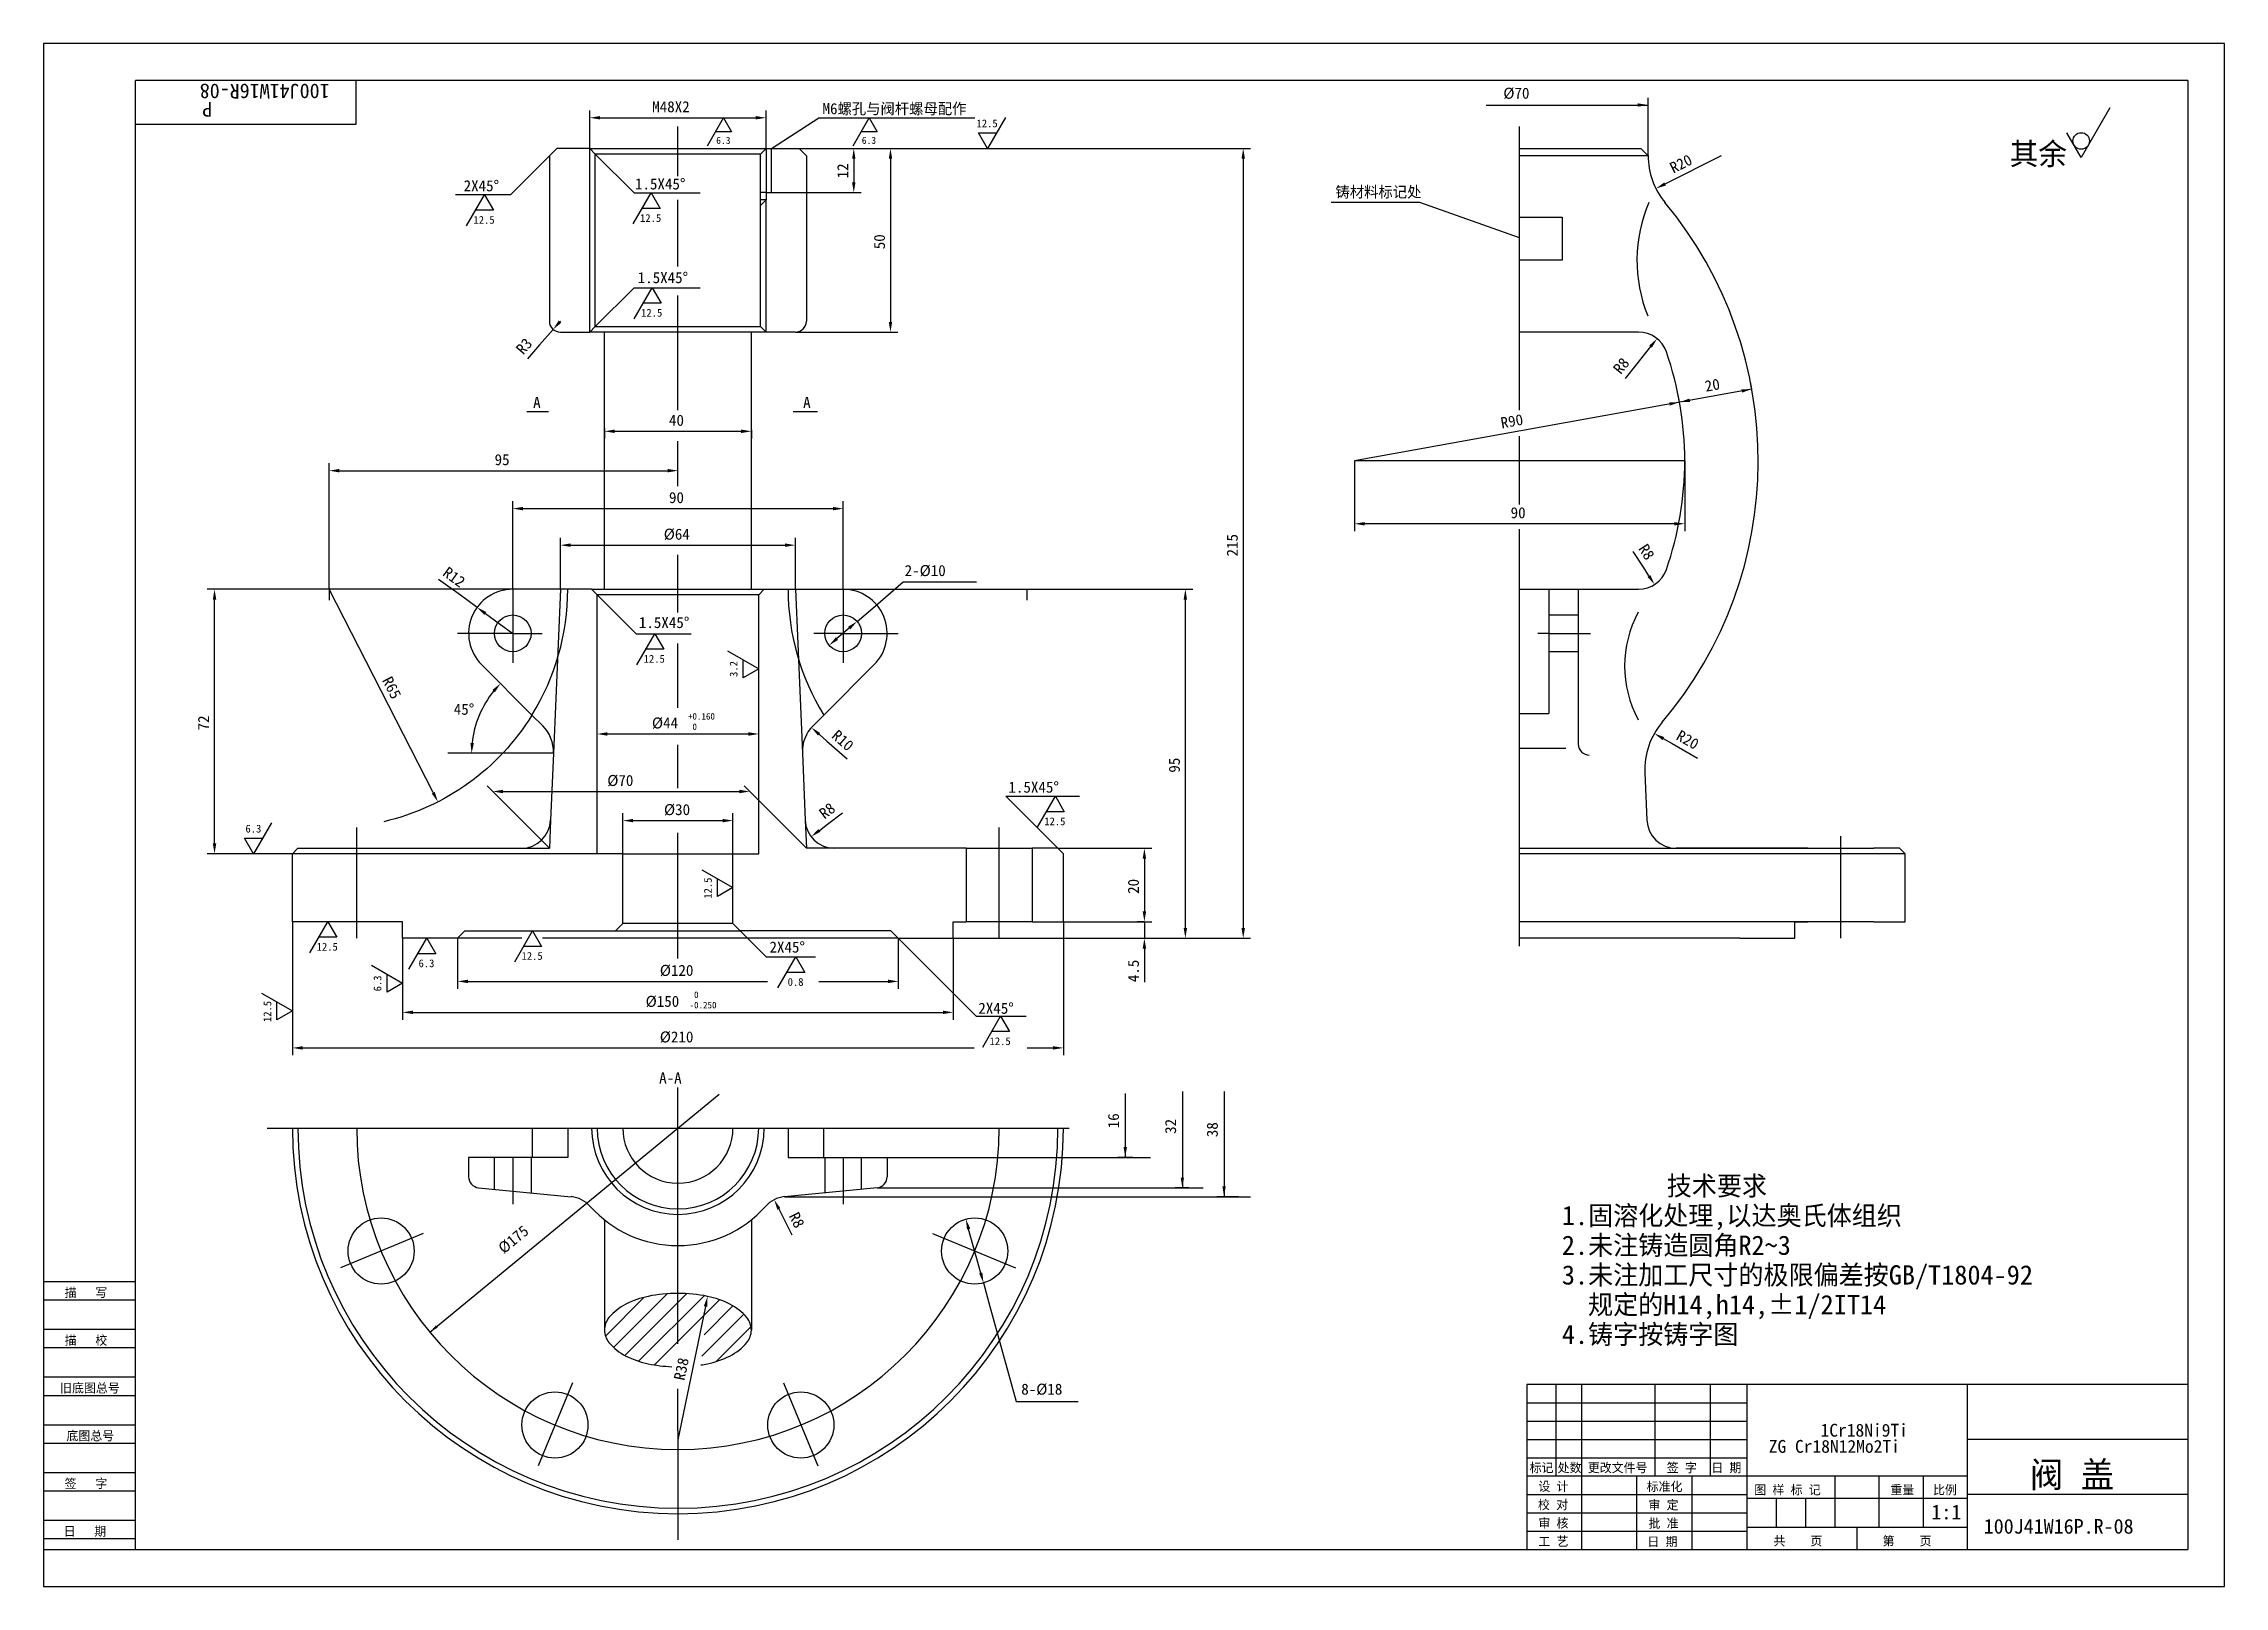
# Model space of a CAD drawing. Header units: metres. Extents: x 0 to 594, y 0 to 420.
import ezdxf

# ---------------------------------------------------------------- set-up
doc = ezdxf.new("R2010")
doc.units = ezdxf.units.M
for name, color, linetype in [('B', 3, 'Continuous'), ('C', 6, 'Continuous'), ('D', 1, 'Continuous'), ('FL', 5, 'Continuous'), ('T', 7, 'Continuous'), ('TL', 4, 'Continuous')]:
    doc.layers.add(name, color=color, linetype=linetype)

# ---------------------------------------------------------------- blocks, each defined once
blk = doc.blocks.new('TUKUN2')
at = {"layer": 'FL'}
for p, q in [((0, 420), (0, 0)), ((594, 420), (0, 420)), ((594, 0), (594, 420)), ((0, 78), (25, 78)), ((0, 70), (25, 70)), ((0, 65), (25, 65)), ((0, 57), (25, 57)), ((412, 30), (412, 55)), ((419, 10), (419, 55)), ((439, 30), (439, 55)), ((454, 30), (454, 55)), ((0, 52), (25, 52)), ((404, 50), (464, 50)), ((0, 44), (25, 44)), ((404, 45), (464, 45)), ((0, 39), (25, 39)), ((404, 40), (464, 40)), ((0, 31), (25, 31)), ((404, 35), (464, 35)), ((449, 10), (449, 30)), ((0, 26), (25, 26)), ((404, 25), (464, 25)), ((0, 18), (25, 18)), ((404, 20), (464, 20)), ((0, 13), (25, 13)), ((404, 15), (464, 15)), ((0, 0), (594, 0))]:
    blk.add_line(p, q, dxfattribs=at)
at = {"layer": 'TL'}
for p, q in [((25, 10), (25, 410)), ((584, 410), (25, 410)), ((85, 410), (85, 398)), ((584, 410), (584, 10)), ((85, 398), (25, 398)), ((0, 83), (25, 83)), ((404, 55), (404, 10)), ((584, 55), (404, 55)), ((464, 10), (464, 55)), ((524, 10), (524, 55)), ((584, 40), (524, 40)), ((524, 30), (404, 30)), ((434, 10), (434, 30)), ((488, 16), (488, 30)), ((500, 16), (500, 30)), ((512, 16), (512, 30)), ((464, 24), (524, 24)), ((472, 16), (472, 24)), ((480, 16), (480, 24)), ((584, 25), (524, 25)), ((524, 16), (464, 16)), ((494, 10), (494, 16)), ((0, 10), (584, 10))]:
    blk.add_line(p, q, dxfattribs=at)
at = {"layer": 'T'}
for s, p in [('描   写', (5.74, 78.76)), ('描   校', (5.74, 65.76)), ('旧底图总号', (4.49, 52.76)), ('底图总号', (6.22, 39.76)), ('标记', (404.75, 31.07)), ('处数', (412.38, 31.07)), ('更改文件号', (420.61, 31.07)), ('签 字', (442.1, 31.07)), ('日 期', (454.23, 31.07)), ('签   字', (5.74, 26.76)), ('校 对', (407.05, 20.99)), ('设 计', (407.14, 25.99)), ('标准化', (436.65, 25.93)), ('审 定', (437.13, 20.93)), ('图 样 标 记', (465.95, 25.04)), ('重量', (503.03, 25.04)), ('比例', (514.64, 25.04)), ('审 核', (407.14, 15.99)), ('批 准', (437.13, 15.93)), ('日   期', (5.45, 13.76)), ('工 艺', (407.14, 10.99)), ('日 期', (436.84, 10.93)), ('共    页', (471.18, 11.13)), ('第    页', (500.9, 11.13))]:
    blk.add_text(s, height=2.5, dxfattribs=at).set_placement(p)

msp = doc.modelspace()

# ---------------------------------------------------------------- linework, layer by layer
for p, q in [((153.02, 68.16), (163.53, 78.68)), ((155.23, 65.07), (169.82, 79.67)), ((158.32, 62.86), (175.16, 79.7)), ((162.06, 61.3), (179.9, 79.13)), ((166.36, 60.29), (184.1, 78.04)), ((179.31, 62.63), (190.73, 74.06)), ((179.88, 68.51), (187.76, 76.39)), ((183.18, 61.2), (192.68, 70.71))]:
    msp.add_line(p, q)
at = {"layer": 'B'}
for p, q in [((402.02, 372.8), (413.64, 372.8)), ((413.64, 372.8), (413.64, 361.07)), ((413.64, 361.07), (402.02, 361.07)), ((140.77, 271.45), (138.87, 226.8)), ((204.77, 271.45), (206.67, 226.8)), ((410.02, 264.45), (418.02, 264.45)), ((418.02, 254.45), (410.02, 254.45)), ((122.77, 108.1), (122.77, 116.77)), ((132.77, 116.77), (132.77, 107.14)), ((212.77, 116.77), (212.77, 107.14)), ((222.77, 108.1), (222.77, 116.77))]:
    msp.add_line(p, q, dxfattribs=at)
at = {"layer": 'C'}
for p, q in [((172.77, 383.88), (172.77, 397.47)), ((402.02, 333.68), (402.02, 397.47)), ((172.77, 359.32), (172.77, 377.44)), ((172.77, 333.68), (172.77, 351.44)), ((172.77, 320.2), (172.77, 333.68)), ((402.02, 320.25), (402.02, 333.68)), ((172.77, 299.54), (172.77, 311.77)), ((402.02, 294.54), (402.02, 313.1)), ((402.02, 174.27), (402.02, 287.79)), ((172.77, 265.1), (172.77, 280.79)), ((127.77, 271.45), (127.77, 251.45)), ((217.77, 271.45), (217.77, 251.45)), ((127.77, 259.45), (112.77, 259.45)), ((127.77, 259.45), (135.77, 259.45)), ((172.77, 239.22), (172.77, 256.69)), ((217.77, 259.45), (209.77, 259.45)), ((217.77, 259.45), (232.77, 259.45)), ((410.02, 259.45), (407.02, 259.45)), ((410.02, 259.45), (421.35, 259.45)), ((172.77, 217.32), (172.77, 229.11)), ((85.27, 176.45), (85.27, 206.58)), ((172.77, 170.97), (172.77, 205.11)), ((260.27, 176.45), (260.27, 206.58)), ((489.52, 176.45), (489.52, 204.28)), ((172.77, 66.05), (172.77, 135.78)), ((60.92, 124.77), (279.35, 124.77)), ((127.77, 116.77), (127.77, 104.09)), ((217.77, 116.77), (217.77, 104.09)), ((103.42, 96.05), (80.84, 86.7)), ((242.12, 96.05), (264.69, 86.7)), ((144.04, 55.43), (134.69, 32.85)), ((172.77, 42.33), (172.77, 53.78)), ((201.49, 55.43), (210.84, 32.85)), ((172.77, 42.33), (172.77, 12.63))]:
    msp.add_line(p, q, dxfattribs=at)
msp.add_arc((172.77, 124.77), 87.5, 180, 0, dxfattribs=at)
at = {"layer": 'D'}
for p, q in [((437.02, 403.06), (437.02, 405.29)), ((437.02, 389.45), (437.02, 405.09)), ((148.77, 391.45), (148.77, 401.82)), ((151.57, 399.82), (193.97, 399.82)), ((180.81, 392.22), (185.2, 399.82)), ((185.2, 399.82), (187.4, 396.02)), ((196.77, 391.45), (196.77, 401.82)), ((198.26, 391.45), (211.18, 399.82)), ((211.18, 399.82), (241.18, 399.82)), ((220.48, 392.22), (224.87, 399.82)), ((224.87, 399.82), (227.06, 396.02)), ((241.18, 399.82), (253.63, 399.82)), ((262.01, 399.9), (257.13, 391.45)), ((392.92, 403.29), (437.02, 403.29)), ((562.81, 402.52), (555, 389)), ((187.4, 396.02), (183.01, 396.02)), ((227.06, 396.02), (222.67, 396.02)), ((254.69, 395.68), (259.57, 395.68)), ((257.13, 391.45), (254.69, 395.68)), ((555, 389), (551.1, 395.76)), ((137.77, 389.45), (127.16, 378.85)), ((150.27, 389.95), (160.87, 379.35)), ((205.77, 391.45), (222.67, 391.45)), ((220.67, 388.65), (220.67, 382.25)), ((222.67, 391.45), (232.67, 391.45)), ((230.67, 388.65), (230.67, 344.25)), ((232.67, 391.45), (328.75, 391.45)), ((326.75, 388.65), (326.75, 179.25)), ((441.66, 381.79), (457.02, 389.52)), ((127.16, 378.85), (112.16, 378.85)), ((115.23, 370.4), (120.11, 378.85)), ((122.55, 374.62), (117.67, 374.62)), ((120.11, 378.85), (122.55, 374.62)), ((160.62, 370.9), (165.5, 379.35)), ((160.87, 379.35), (178.87, 379.35)), ((167.94, 375.12), (163.06, 375.12)), ((165.5, 379.35), (167.94, 375.12)), ((198.27, 379.45), (222.67, 379.45)), ((374.88, 376.79), (350.68, 376.79)), ((402.02, 367.14), (374.88, 376.79)), ((150.27, 342.95), (160.87, 353.56)), ((160.87, 353.56), (178.87, 353.56)), ((160.9, 345.11), (165.78, 353.56)), ((165.78, 353.56), (168.22, 349.33)), ((168.22, 349.33), (163.34, 349.33)), ((138.79, 342.19), (135.11, 337.98)), ((140.64, 344.3), (140.77, 344.45)), ((204.77, 341.45), (232.67, 341.45)), ((135.11, 337.98), (131.76, 334.15)), ((433.94, 332.82), (430.75, 328.85)), ((437.71, 337.51), (433.94, 332.82)), ((465.28, 325.95), (464.93, 327.91)), ((465.28, 325.95), (357.02, 306.45)), ((445.6, 322.4), (445.24, 324.37)), ((152.77, 315.21), (152.77, 312.46)), ((192.77, 314.84), (192.77, 312.46)), ((155.57, 314.46), (189.97, 314.46)), ((77.77, 271.45), (77.77, 305.74)), ((80.57, 303.74), (169.97, 303.74)), ((172.77, 303.74), (172.77, 305.74)), ((447.02, 306.45), (357.02, 306.45)), ((357.02, 306.45), (357.02, 287.29)), ((447.02, 306.45), (447.02, 287.29)), ((127.77, 271.45), (127.77, 295.41)), ((130.57, 293.41), (214.97, 293.41)), ((217.77, 271.45), (217.77, 295.41)), ((140.77, 271.45), (140.77, 285.46)), ((204.77, 271.45), (204.77, 285.46)), ((444.22, 289.29), (359.82, 289.29)), ((143.57, 283.46), (201.97, 283.46)), ((435.75, 277.44), (432.99, 281.72)), ((113.54, 269.81), (107.58, 274.15)), ((225.82, 266.35), (234.13, 273.48)), ((234.13, 273.48), (254.13, 273.48)), ((437.26, 275.08), (435.75, 277.44)), ((127.77, 271.45), (44.55, 271.45)), ((46.55, 202.25), (46.55, 268.65)), ((106.11, 216.09), (77.77, 271.45)), ((77.77, 271.45), (77.77, 268.45)), ((118.07, 266.52), (113.54, 269.81)), ((150.77, 269.95), (157.84, 262.88)), ((217.77, 271.45), (312.99, 271.45)), ((267.77, 271.45), (267.77, 268.45)), ((310.99, 179.25), (310.99, 268.65)), ((120.33, 264.87), (127.77, 259.45)), ((157.84, 262.88), (161.37, 259.35)), ((221.56, 262.71), (225.82, 266.35)), ((161.37, 259.35), (176.37, 259.35)), ((161.6, 250.9), (166.48, 259.35)), ((166.48, 259.35), (168.92, 255.12)), ((219.44, 260.88), (216.1, 258.02)), ((168.92, 255.12), (164.04, 255.12)), ((186.32, 254.7), (194.77, 249.82)), ((190.54, 247.38), (190.54, 252.26)), ((194.77, 249.82), (190.54, 247.38)), ((150.77, 232.06), (150.77, 234.06)), ((153.57, 232.06), (191.97, 232.06)), ((194.77, 232.06), (194.77, 234.06)), ((211.24, 231.97), (213.35, 230.13)), ((138.87, 226.8), (110.13, 226.8)), ((213.35, 230.13), (218.9, 225.27)), ((441.17, 230.81), (443.6, 229.43)), ((443.6, 229.43), (450.52, 225.51)), ((127.16, 211.56), (120.79, 217.93)), ((125.12, 216.4), (189.52, 216.4)), ((197.16, 211.56), (190.79, 217.93)), ((276.27, 200.95), (262.12, 215.1)), ((262.12, 215.1), (282.12, 215.1)), ((270.71, 206.65), (275.58, 215.1)), ((275.58, 215.1), (278.02, 210.87)), ((62.08, 207.9), (57.2, 199.45)), ((137.77, 200.95), (127.16, 211.56)), ((138.09, 208.61), (137.77, 200.95)), ((157.77, 199.45), (157.77, 210.47)), ((160.57, 208.47), (184.97, 208.47)), ((187.77, 199.45), (187.77, 210.47)), ((207.77, 200.95), (197.16, 211.56)), ((207.44, 208.61), (207.77, 200.95)), ((213.53, 207.5), (217.57, 210.59)), ((278.02, 210.87), (273.15, 210.87)), ((54.76, 203.68), (59.64, 203.68)), ((57.2, 199.45), (54.76, 203.68)), ((211.3, 205.8), (213.53, 207.5)), ((150.77, 199.45), (44.55, 199.45)), ((130.1, 200.95), (137.77, 200.95)), ((215.43, 200.95), (207.77, 200.95)), ((276.27, 200.95), (301.83, 200.95)), ((299.83, 198.15), (299.83, 183.75)), ((179.32, 195.11), (187.77, 190.23)), ((183.54, 187.79), (183.54, 192.67)), ((187.77, 190.23), (183.54, 187.79)), ((67.77, 180.95), (67.77, 144.59)), ((72.53, 172.5), (77.41, 180.95)), ((77.41, 180.95), (79.85, 176.73)), ((128.32, 170), (133.2, 178.45)), ((133.2, 178.45), (135.64, 174.23)), ((189.77, 178.45), (196.84, 171.38)), ((277.77, 180.95), (301.83, 180.95)), ((277.77, 180.95), (277.77, 144.59)), ((299.83, 180.95), (297.83, 180.95)), ((299.83, 180.95), (299.83, 176.45)), ((79.85, 176.73), (74.97, 176.73)), ((97.77, 176.45), (97.77, 154.27)), ((99.47, 168), (104.35, 176.45)), ((104.35, 176.45), (106.79, 172.23)), ((112.77, 176.45), (112.77, 162.7)), ((135.64, 174.23), (130.76, 174.23)), ((232.77, 176.45), (246.91, 162.31)), ((232.77, 176.45), (232.77, 162.7)), ((247.77, 176.45), (301.83, 176.45)), ((247.77, 176.45), (247.77, 154.27)), ((299.83, 173.65), (299.83, 170.85)), ((301.83, 176.45), (312.99, 176.45)), ((312.99, 176.45), (328.75, 176.45)), ((89.32, 169.09), (97.77, 164.21)), ((93.54, 161.77), (93.54, 166.65)), ((106.79, 172.23), (101.91, 172.23)), ((196.84, 171.38), (210.27, 171.38)), ((200.01, 162.93), (204.89, 171.38)), ((207.33, 167.16), (202.45, 167.16)), ((204.89, 171.38), (207.33, 167.16)), ((299.83, 170.85), (299.83, 164.48)), ((59.32, 161.53), (67.77, 156.65)), ((97.77, 164.21), (93.54, 161.77)), ((115.57, 164.7), (197.19, 164.7)), ((211.14, 164.7), (229.97, 164.7)), ((246.91, 162.31), (253.98, 155.24)), ((63.54, 154.21), (63.54, 159.09)), ((67.77, 156.65), (63.54, 154.21)), ((100.57, 156.27), (244.97, 156.27)), ((253.98, 155.24), (267.63, 155.24)), ((255.8, 146.79), (260.68, 155.24)), ((260.68, 155.24), (263.12, 151.02)), ((263.12, 151.02), (258.24, 151.02)), ((70.57, 146.59), (253.46, 146.59)), ((267.9, 146.59), (274.97, 146.59)), ((105.19, 69.18), (184.03, 134.04)), ((294.62, 134.14), (294.62, 116.77)), ((310.17, 134.73), (310.17, 108.51)), ((321.53, 134.73), (321.53, 106.09)), ((229.77, 116.77), (301.5, 116.77)), ((296.72, 116.77), (292.62, 116.77)), ((227.05, 108.51), (315.85, 108.51)), ((311.97, 108.51), (308.17, 108.51)), ((200.26, 102.77), (201.52, 100.27)), ((201.84, 106.09), (328.73, 106.09)), ((325.44, 106.09), (319.53, 106.09)), ((201.52, 100.27), (203.81, 95.73)), ((255.25, 85.31), (251.96, 97.27)), ((256, 82.61), (257.48, 77.21)), ((180.29, 76.2), (172.77, 39.89)), ((257.48, 77.21), (264.89, 50.32)), ((264.89, 50.32), (281.79, 50.32))]:
    msp.add_line(p, q, dxfattribs=at)
msp.add_lwpolyline([(133.02, 237.22, -0.2), (92.64, 208.18, -0.2)], format="xyb", dxfattribs=at)
msp.add_circle((555, 393.51), 2.25, dxfattribs=at)
msp.add_arc((143.44, 226.8), 26.86, 140.97, 174.03, dxfattribs=at)
for points in [[(151.57, 400.29), (151.57, 399.36), (148.77, 399.82)], [(193.97, 400.29), (193.97, 399.36), (196.77, 399.82)], [(434.22, 403.74), (437.02, 403.29), (434.22, 402.84)], [(220.21, 388.65), (221.14, 388.65), (220.67, 391.45)], [(230.2, 388.65), (231.14, 388.65), (230.67, 391.45)], [(326.28, 388.65), (327.22, 388.65), (326.75, 391.45)], [(220.21, 382.25), (221.14, 382.25), (220.67, 379.45)], [(441.87, 381.38), (441.45, 382.21), (439.15, 380.54)], [(140.99, 344), (140.28, 344.61), (138.79, 342.19)], [(230.2, 344.25), (231.14, 344.25), (230.67, 341.45)], [(438.07, 337.22), (437.34, 337.8), (439.46, 339.69)], [(442.93, 321.45), (442.76, 322.37), (445.6, 322.4)], [(448.27, 323.36), (448.44, 322.44), (445.6, 322.4)], [(462.44, 325.91), (462.61, 324.99), (465.28, 325.95)], [(155.57, 314.93), (155.57, 313.99), (152.77, 314.46)], [(189.97, 314.93), (189.97, 313.99), (192.77, 314.46)], [(80.57, 304.21), (80.57, 303.27), (77.77, 303.74)], [(169.97, 304.21), (169.97, 303.27), (172.77, 303.74)], [(130.57, 293.88), (130.57, 292.94), (127.77, 293.41)], [(214.97, 293.88), (214.97, 292.94), (217.77, 293.41)], [(359.82, 289.75), (359.82, 288.82), (357.02, 289.29)], [(444.22, 289.75), (444.22, 288.82), (447.02, 289.29)], [(143.57, 283.93), (143.57, 282.99), (140.77, 283.46)], [(201.97, 283.93), (201.97, 282.99), (204.77, 283.46)], [(436.87, 274.83), (437.66, 275.33), (438.78, 272.73)], [(46.09, 268.65), (47.02, 268.65), (46.55, 271.45)], [(310.52, 268.65), (311.45, 268.65), (310.99, 271.45)], [(120.05, 264.49), (120.6, 265.25), (118.07, 266.52)], [(219.74, 260.53), (219.13, 261.24), (221.56, 262.71)], [(216.4, 257.67), (215.79, 258.38), (213.97, 256.2)], [(122.23, 244.03), (122.92, 243.41), (124.45, 245.8)], [(153.57, 232.53), (153.57, 231.59), (150.77, 232.06)], [(191.97, 232.53), (191.97, 231.59), (194.77, 232.06)], [(210.93, 231.62), (211.54, 232.32), (209.13, 233.81)], [(440.94, 230.4), (441.4, 231.21), (438.73, 232.19)], [(117.19, 229.58), (116.26, 229.62), (116.58, 226.8)], [(105.69, 215.87), (106.53, 216.3), (107.39, 213.59)], [(125.12, 216.87), (125.12, 215.93), (122.32, 216.4)], [(189.52, 216.87), (189.52, 215.93), (192.32, 216.4)], [(160.57, 208.94), (160.57, 208.01), (157.77, 208.47)], [(184.97, 208.94), (184.97, 208.01), (187.77, 208.47)], [(46.09, 202.25), (47.02, 202.25), (46.55, 199.45)], [(211.59, 205.43), (211.02, 206.17), (209.08, 204.1)], [(299.36, 198.15), (300.3, 198.15), (299.83, 200.95)], [(299.36, 183.75), (300.3, 183.75), (299.83, 180.95)], [(310.52, 179.25), (311.45, 179.25), (310.99, 176.45)], [(326.28, 179.25), (327.22, 179.25), (326.75, 176.45)], [(299.36, 173.65), (300.3, 173.65), (299.83, 176.45)], [(115.57, 165.17), (115.57, 164.23), (112.77, 164.7)], [(229.97, 165.17), (229.97, 164.23), (232.77, 164.7)], [(100.57, 156.74), (100.57, 155.81), (97.77, 156.27)], [(244.97, 156.74), (244.97, 155.81), (247.77, 156.27)], [(70.57, 147.06), (70.57, 146.13), (67.77, 146.59)], [(274.97, 147.06), (274.97, 146.13), (277.77, 146.59)], [(295.07, 119.57), (294.62, 116.77), (294.17, 119.57)], [(310.62, 111.31), (310.17, 108.51), (309.72, 111.31)], [(321.98, 108.89), (321.53, 106.09), (321.08, 108.89)], [(199.84, 102.56), (200.67, 102.98), (199, 105.27)], [(251.51, 97.14), (252.41, 97.39), (251.22, 99.97)], [(254.8, 85.19), (255.7, 85.44), (256, 82.61)], [(180.74, 76.11), (179.83, 76.3), (180.86, 78.95)], [(106.85, 71.06), (105.19, 69.18), (107.35, 70.45)]]:
    msp.add_solid(points, dxfattribs=at)
at = {"layer": 'FL'}
for p, q in [((148.77, 341.45), (148.77, 391.45)), ((198.27, 379.45), (198.27, 391.45)), ((196.77, 341.45), (196.77, 377.45))]:
    msp.add_line(p, q, dxfattribs=at)
at = {"layer": 'TL'}
for p, q in [((137.77, 389.45), (139.77, 391.45)), ((137.77, 389.45), (137.77, 344.45)), ((148.77, 391.45), (139.77, 391.45)), ((148.77, 391.45), (196.77, 391.45)), ((150.27, 389.95), (148.77, 391.45)), ((195.27, 389.95), (150.27, 389.95)), ((150.27, 342.95), (150.27, 389.95)), ((195.27, 389.95), (196.77, 391.45)), ((195.27, 375.95), (195.27, 389.95)), ((196.77, 391.45), (196.77, 377.45)), ((196.77, 391.45), (205.77, 391.45)), ((207.77, 389.45), (205.77, 391.45)), ((207.77, 389.45), (207.77, 344.45)), ((402.02, 391.45), (426.02, 391.45)), ((437.02, 389.45), (402.02, 389.45)), ((426.02, 391.45), (435.02, 391.45)), ((437.02, 389.45), (435.02, 391.45)), ((437.02, 389.45), (437.02, 389.52)), ((196.77, 379.45), (195.27, 379.45)), ((196.77, 377.45), (195.27, 377.45)), ((196.77, 377.45), (195.27, 375.95)), ((195.27, 342.95), (195.27, 375.95)), ((196.77, 379.45), (198.27, 379.45)), ((140.77, 341.45), (148.77, 341.45)), ((150.27, 342.95), (148.77, 341.45)), ((196.77, 341.45), (148.77, 341.45)), ((150.27, 342.95), (195.27, 342.95)), ((152.77, 271.45), (152.77, 341.45)), ((192.77, 271.45), (192.77, 341.45)), ((195.27, 342.95), (196.77, 341.45)), ((204.77, 341.45), (196.77, 341.45)), ((434.45, 341.45), (402.02, 341.45)), ((131.6, 319.86), (137.52, 319.86)), ((204.18, 319.86), (210.82, 319.86)), ((142.77, 271.45), (127.77, 271.45)), ((149.27, 271.45), (142.77, 271.45)), ((149.27, 271.45), (196.27, 271.45)), ((150.77, 269.95), (149.27, 271.45)), ((194.77, 269.95), (150.77, 269.95)), ((150.77, 199.45), (150.77, 269.95)), ((194.77, 269.95), (196.27, 271.45)), ((194.77, 199.45), (194.77, 269.95)), ((196.27, 271.45), (202.77, 271.45)), ((202.77, 271.45), (217.77, 271.45)), ((402.02, 271.45), (434.45, 271.45)), ((410.02, 271.45), (410.02, 237.59)), ((418.02, 271.45), (418.02, 229.29)), ((133.02, 237.22), (119.28, 250.97)), ((212.51, 237.22), (226.25, 250.97)), ((135.95, 234.3), (133.02, 237.22)), ((209.59, 234.3), (212.51, 237.22)), ((402.02, 237.59), (410.02, 237.59)), ((138.87, 226.8), (138.09, 208.61)), ((206.67, 226.8), (207.44, 208.61)), ((402.02, 228.17), (414.6, 228.17)), ((436.15, 221.48), (436.7, 208.61)), ((67.77, 199.45), (69.27, 200.95)), ((67.77, 180.95), (67.77, 199.45)), ((69.27, 200.95), (130.1, 200.95)), ((157.77, 199.45), (150.77, 199.45)), ((157.77, 199.45), (187.77, 199.45)), ((157.77, 180.45), (157.77, 199.45)), ((187.77, 180.45), (187.77, 199.45)), ((187.77, 199.45), (194.77, 199.45)), ((251.27, 200.95), (215.43, 200.95)), ((251.27, 200.95), (269.27, 200.95)), ((251.27, 200.95), (251.27, 180.95)), ((269.27, 200.95), (269.27, 180.95)), ((276.27, 200.95), (269.27, 200.95)), ((277.77, 199.45), (276.27, 200.95)), ((277.77, 180.95), (277.77, 199.45)), ((402.02, 200.95), (498.52, 200.95)), ((507.02, 199.45), (402.02, 199.45)), ((480.52, 200.95), (444.69, 200.95)), ((505.52, 200.95), (498.52, 200.95)), ((507.02, 199.45), (505.52, 200.95)), ((507.02, 180.95), (507.02, 199.45)), ((97.77, 180.95), (67.77, 180.95)), ((97.77, 176.45), (97.77, 180.95)), ((112.77, 176.45), (114.77, 178.45)), ((114.77, 178.45), (155.77, 178.45)), ((155.77, 178.45), (157.77, 180.45)), ((155.77, 178.45), (189.77, 178.45)), ((187.77, 180.45), (157.77, 180.45)), ((189.77, 178.45), (187.77, 180.45)), ((230.77, 178.45), (189.77, 178.45)), ((232.77, 176.45), (230.77, 178.45)), ((247.77, 180.95), (251.27, 180.95)), ((247.77, 176.45), (247.77, 180.95)), ((269.27, 180.95), (251.27, 180.95)), ((269.27, 180.95), (277.77, 180.95)), ((498.52, 180.95), (402.02, 180.95)), ((477.02, 180.95), (480.52, 180.95)), ((477.02, 176.45), (477.02, 180.95)), ((498.52, 180.95), (507.02, 180.95)), ((112.77, 176.45), (97.77, 176.45)), ((130.3, 176.45), (112.77, 176.45)), ((232.77, 176.45), (135.88, 176.45)), ((232.77, 176.45), (247.77, 176.45)), ((462.02, 176.45), (402.02, 176.45)), ((462.02, 176.45), (477.02, 176.45)), ((133.07, 124.77), (133.07, 116.77)), ((142.77, 124.77), (142.77, 116.77)), ((202.77, 124.77), (202.77, 116.77)), ((212.47, 124.77), (212.47, 116.77)), ((142.77, 116.77), (115.77, 116.77)), ((115.77, 116.77), (115.77, 111.5)), ((202.77, 116.77), (229.77, 116.77)), ((229.77, 116.77), (229.77, 111.5)), ((118.48, 108.51), (143.7, 106.09)), ((227.05, 108.51), (201.84, 106.09)), ((152.77, 99.79), (152.77, 69.77)), ((192.77, 99.79), (192.77, 69.77))]:
    msp.add_line(p, q, dxfattribs=at)
for points in [[(418.02, 229.29, 0.41), (421.02, 226.29, 0.41)], [(172.77, 79.77, 0.05), (164.68, 78.95, 0.06), (158.62, 76.85, 0.1), (153.99, 73.16, 0.17), (152.77, 69.77, 0.17), (153.99, 66.39, 0.1), (158.62, 62.7, 0.06), (164.68, 60.6, 0.04), (171.09, 59.81, 0.05)], [(179.03, 60.27, 0.01), (180.86, 60.6, 0.06), (186.91, 62.7, 0.1), (191.55, 66.39, 0.17), (192.77, 69.77, 0.17), (191.55, 73.16, 0.1), (186.91, 76.85, 0.06), (180.86, 78.95, 0.05), (172.77, 79.77, 0.05)]]:
    msp.add_lwpolyline(points, format="xyb", dxfattribs=at)
for centre, radius in [((127.77, 259.45), 5), ((217.77, 259.45), 5), ((91.93, 91.29), 9), ((253.61, 91.29), 9), ((139.28, 43.94), 9), ((206.25, 43.94), 9)]:
    msp.add_circle(centre, radius, dxfattribs=at)
for centre, radius, start, end in [((457.02, 389.52), 20, 180, 219.72), ((474.37, 361.04), 40.37, 157.03, 202.06), ((357.02, 306.45), 110, 319.67, 39.72), ((140.77, 344.45), 3, 180, 270), ((204.77, 344.45), 3, 270, 0), ((434.45, 333.45), 8, 19.22, 90), ((357.02, 306.45), 90, 340.78, 19.22), ((434.45, 279.45), 8, 270, 340.78), ((127.77, 259.45), 12, 90, 225), ((77.77, 271.45), 65, 328.22, 0), ((267.77, 271.45), 65, 180, 211.78), ((217.77, 259.45), 12, 315, 90), ((461.44, 250.57), 30.81, 151.61, 208.39), ((128.88, 227.23), 10, 357.56, 45), ((216.66, 227.23), 10, 135, 182.44), ((456.13, 222.33), 20, 139.67, 182.44), ((130.1, 208.95), 8, 270, 357.56), ((215.43, 208.95), 8, 182.44, 270), ((444.69, 208.95), 8, 182.44, 270), ((172.77, 124.77), 105, 180, 0), ((172.77, 124.77), 103.5, 180, 0), ((172.77, 124.77), 23.5, 180, 0), ((172.77, 124.77), 22, 180, 0), ((172.77, 124.77), 15, 180, 0), ((118.77, 111.5), 3, 180, 264.52), ((226.77, 111.5), 3, 275.48, 0), ((142.93, 98.13), 8, 41.77, 84.52), ((172.77, 124.77), 32, 221.77, 318.23), ((202.6, 98.13), 8, 95.48, 138.23)]:
    msp.add_arc(centre, radius, start, end, dxfattribs=at)

# ---------------------------------------------------------------- block references
at = {"layer": 'D'}
msp.add_blockref('TUKUN2', (0, 0), dxfattribs=at)

# ---------------------------------------------------------------- texts
for s, height, rotation, p in [('100J41W16R-08', 4, 180, (77.9, 409.05)), ('P', 4, 180, (45.93, 404.1)), ('12', 3, 90, (219.17, 383.31)), ('R20', 3, 26.69, (443.91, 384.6)), ('50', 3, 90, (229.17, 364.02)), ('R3', 3, 48.84, (130.63, 335.13)), ('R8', 3, 51.23, (429.58, 329.79)), ('20', 3, 10.21, (452.78, 325.22)), ('R90', 3, 10.21, (397.18, 315.21)), ('215', 3, 90, (325.25, 280.38)), ('R8', 3, 302.76, (434.26, 282.53)), ('R12', 3, 323.94, (108.46, 275.37)), ('3.2', 2.12, 90, (189, 247.59)), ('R65', 3, 297.11, (92.12, 246.7)), ('72', 3, 90, (45.05, 233.02)), ('R10', 3, 318.84, (214.4, 231.2)), ('R20', 3, 330.46, (444.42, 230.69)), ('95', 3, 90, (309.49, 221.52)), ('R8', 3, 37.38, (212.69, 208.74)), ('12.5', 2.12, 90, (182, 187.2)), ('20', 3, 90, (298.33, 188.52)), ('4.5', 3, 90, (298.33, 164.48)), ('6.3', 2.12, 90, (92, 161.98)), ('12.5', 2.12, 90, (62, 153.62)), ('16', 3, 90, (292.91, 124.71)), ('32', 3, 90, (308.46, 123.18)), ('38', 3, 90, (319.82, 122.29)), ('R8', 3, 296.78, (202.9, 100.87)), ('%%C175', 3, 39.44, (125.36, 90.41)), ('R38', 3, 78.3, (174.55, 55.88))]:
    msp.add_text(s, height=height, rotation=rotation, dxfattribs=at).set_placement(p)
for s, height, p in [('M48X2', 3, (165.77, 401.32)), ('M6螺孔与阀杆螺母配作', 3, (212.17, 400.8)), ('%%C70', 3, (397.6, 405.01)), ('12.5', 2.12, (254.1, 397.22)), ('6.3', 1.91, (183.2, 392.72)), ('6.3', 1.91, (222.86, 392.72)), ('其余', 6, (535.53, 387)), ('2X45%%D', 3, (114.4, 379.81)), ('1.5X45%%d', 3, (161.07, 380.3)), ('铸材料标记处', 3, (351.89, 378.14)), ('12.5', 2.12, (117.08, 370.96)), ('12.5', 2.12, (162.46, 371.46)), ('1.5X45%%D', 3, (161.81, 354.79)), ('12.5', 2.12, (162.74, 345.67)), ('A', 3, (133.34, 320.83)), ('A', 3, (206.88, 320.83)), ('40', 3, (170.34, 315.96)), ('95', 3, (122.84, 305.24)), ('90', 3, (170.34, 294.91)), ('90', 3, (399.59, 290.79)), ('%%C64', 3, (168.91, 284.96)), ('2-%%c10', 3, (234.53, 275.05)), ('1.5X45%%d', 3, (162.13, 260.9)), ('12.5', 2.12, (163.44, 251.46)), ('45%%D', 3, (111.71, 237.29)), ('+0.160', 1.8, (175.51, 235.96)), ('%%C44', 3, (165.7, 233.56)), (' 0', 1.8, (175.51, 233.14)), ('%%C70', 3, (153.53, 217.9)), ('1.5X45%%d', 3, (262.8, 216.08)), ('%%C30', 3, (168.98, 209.97)), ('12.5', 2.12, (272.55, 207.21)), ('6.3', 2.12, (54.98, 205.22)), ('12.5', 2.12, (74.37, 173.07)), ('12.5', 2.12, (130.17, 170.57)), ('2X45%%d', 3, (197.71, 172.54)), ('6.3', 2.12, (102.12, 168.57)), ('%%c120', 3, (167.84, 166.2)), ('%%C150', 3, (163.98, 157.77)), (' 0', 1.8, (175.94, 160.17)), ('0.8', 2.12, (202.66, 163.49)), ('-0.250', 1.8, (175.94, 157.35)), ('2X45%%d', 3, (254.59, 155.88)), ('%%C210', 3, (167.84, 148.09)), ('12.5', 2.12, (257.65, 147.35)), ('A-A', 3, (167.66, 136.9)), ('        技术要求', 5.25, (413.54, 106.42)), ('1.固溶化处理,以达奥氏体组织', 5.25, (413.54, 98.34)), ('2.未注铸造圆角R2%%1263', 5.25, (413.54, 90.25)), ('3.未注加工尺寸的极限偏差按GB/T1804-92', 5.25, (413.54, 82.17)), ('  规定的H14,h14,%%P1/2IT14', 5.25, (413.54, 74.08)), ('4.铸字按铸字图', 5.25, (413.54, 66)), ('8-%%C18', 3, (266.29, 52.19)), ('1Cr18Ni9Ti', 3.5, (484, 40.76)), ('ZG Cr18N12Mo2Ti', 3.5, (469.9, 36.36)), ('阀 盖', 7, (541.01, 26.93)), ('1:1', 4, (514.18, 18.24)), ('100J41W16P.R-08', 4, (528.45, 14.35))]:
    msp.add_text(s, height=height, dxfattribs=at).set_placement(p)

doc.saveas('drawing.dxf')
